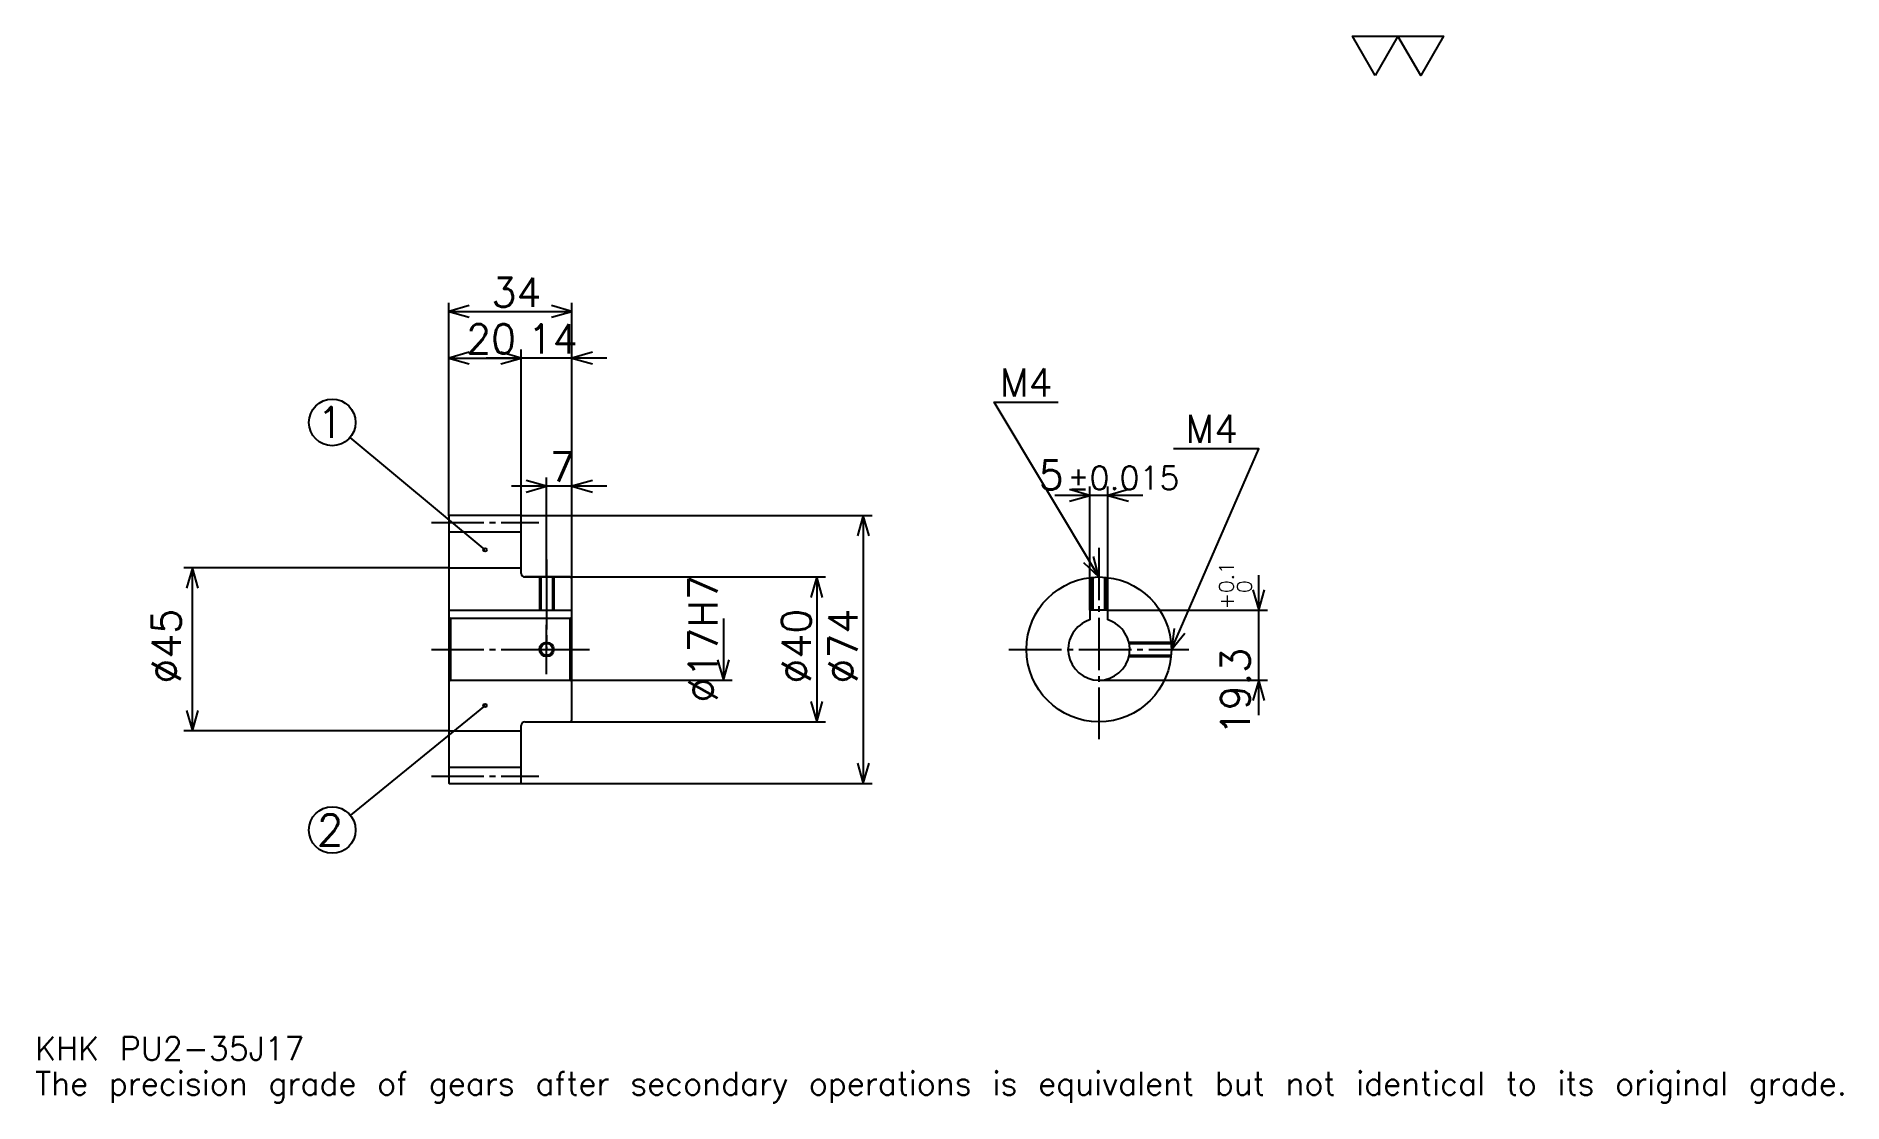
# Model space of a CAD drawing. Extents: x 16 to 515, y 6 to 300.
import ezdxf

# ---------------------------------------------------------------- set-up
doc = ezdxf.new("R2010")
doc.units = 0
doc.linetypes.add('DASHDOT', pattern=[19.304349, 14.478261, -1.608696, 1.608696, -1.608696])
doc.layers.get('0').update_dxf_attribs({"linetype": 'CONTINUOUS'})
doc.layers.add('DASHDOT', color=6, linetype='DASHDOT')
doc.styles.add('KANJI', font='TXT', dxfattribs={"bigfont": 'BIGFONT'})

msp = doc.modelspace()

# ---------------------------------------------------------------- linework, layer by layer
at = {"color": 5}
for p, q in [((130.304352, 168.108688), (130.304352, 226.82608)), ((164.304352, 168.108688), (164.304352, 226.82608)), ((130.304352, 224.41304), (164.304352, 224.41304)), ((130.304352, 211.543472), (150.304352, 211.543472)), ((173.956528, 211.543472), (140.652176, 211.543472)), ((150.304352, 168.108688), (150.304352, 213.956512)), ((140.304352, 158.608688), (103.072105, 189.661148)), ((173.956528, 176.152161), (147.652176, 176.152161)), ((157.304352, 168.108688), (157.304352, 178.565216)), ((307.282593, 141.908691), (307.282593, 176.043472)), ((312.282593, 141.908691), (312.282593, 176.043472)), ((321.934784, 173.630432), (297.630432, 173.630432)), ((130.304352, 168.008698), (130.304352, 168.108688)), ((150.204346, 168.108688), (164.304352, 168.108688)), ((150.304352, 168.008698), (150.304352, 168.108688)), ((157.304352, 151.108688), (157.304352, 168.108688)), ((157.304352, 151.108688), (157.304352, 168.108688)), ((164.304352, 168.108688), (247.152176, 168.108688)), ((164.304352, 150.608688), (164.304352, 168.108688)), ((244.739136, 168.108688), (244.739136, 94.108688)), ((130.304352, 153.608688), (57.108704, 153.608688)), ((59.521744, 108.608688), (59.521744, 153.608688)), ((151.304352, 151.108688), (164.304352, 151.108688)), ((164.304352, 151.108688), (234.282608, 151.108688)), ((231.869568, 151.108688), (231.869568, 111.108688)), ((353.913025, 112.956512), (353.913025, 151.560867)), ((312.282593, 141.908691), (356.32608, 141.908691)), ((206.130432, 139.608688), (206.130432, 122.608688)), ((164.304352, 122.608688), (208.543488, 122.608688)), ((309.782593, 122.608688), (356.32608, 122.608688)), ((140.304352, 115.608688), (103.118332, 85.300163)), ((151.304352, 111.108688), (164.304352, 111.108688)), ((164.304352, 111.108688), (234.282608, 111.108688)), ((130.304352, 108.608688), (57.108704, 108.608688)), ((150.204346, 94.108688), (164.304352, 94.108688)), ((164.304352, 94.108688), (247.152176, 94.108688))]:
    msp.add_line(p, q, dxfattribs=at)
at = {"color": 4}
for p, q in [((130.304352, 163.608688), (150.304352, 163.608688)), ((130.304352, 153.608688), (150.304352, 153.608688)), ((130.304352, 141.908691), (164.304352, 141.908691)), ((163.804352, 139.608688), (164.304352, 140.108688)), ((130.804352, 139.608688), (130.804352, 122.608688)), ((163.804352, 122.608688), (164.304352, 122.108688)), ((130.304352, 108.608688), (150.304352, 108.608688)), ((130.304352, 98.608688), (150.304352, 98.608688))]:
    msp.add_line(p, q, dxfattribs=at)
at = {"color": 7}
msp.add_lwpolyline([(386.086945, 289.565216), (379.813019, 300.440002), (404.908691, 300.440002), (398.634766, 289.565216), (392.36087, 300.440002), (386.086945, 289.565216)], dxfattribs=at)
at = {"color": 5}
for points in [[(135.934784, 226.021729), (130.304352, 224.41304), (135.934784, 222.804352)], [(158.67392, 222.804352), (164.304352, 224.41304), (158.67392, 226.021729)], [(135.934784, 213.152161), (130.304352, 211.543472), (135.934784, 209.934784)], [(144.67392, 209.934784), (150.304352, 211.543472), (144.67392, 213.152161)], [(144.67392, 209.934784), (150.304352, 211.543472), (144.67392, 213.152161)], [(169.934784, 213.152161), (164.304352, 211.543472), (169.934784, 209.934784)], [(309.782593, 151.108688), (280.826111, 199.369568), (298.521729, 199.369568)], [(329.782593, 131.108688), (353.913025, 186.5), (330.426086, 186.5)], [(151.67392, 174.543472), (157.304352, 176.152161), (151.67392, 177.760864)], [(169.934784, 177.760864), (164.304352, 176.152161), (169.934784, 174.543472)], [(301.652161, 172.021729), (307.282593, 173.630432), (301.652161, 175.23912)], [(317.913025, 175.23912), (312.282593, 173.630432), (317.913025, 172.021729)], [(246.347839, 162.478256), (244.739136, 168.108688), (243.130432, 162.478256)], [(305.506348, 155.109085), (309.782593, 151.108688), (308.265198, 156.76442)], [(61.13044, 147.978256), (59.521744, 153.608688), (57.913048, 147.978256)], [(233.478271, 145.478256), (231.869568, 151.108688), (230.260864, 145.478256)], [(352.304352, 147.539124), (353.913025, 141.908691), (355.521729, 147.539124)], [(330.556488, 136.913071), (329.782593, 131.108688), (333.506134, 135.628098)], [(204.521744, 128.23912), (206.130432, 122.608688), (207.739136, 128.23912)], [(355.521729, 116.978256), (353.913025, 122.608688), (352.304352, 116.978256)], [(230.260864, 116.73912), (231.869568, 111.108688), (233.478271, 116.73912)], [(57.913048, 114.23912), (59.521744, 108.608688), (61.13044, 114.23912)], [(243.130432, 99.73912), (244.739136, 94.108688), (246.347839, 99.73912)]]:
    msp.add_lwpolyline(points, dxfattribs=at)
at = {"color": 4}
for points in [[(150.304352, 152.108688), (150.304352, 168.008698), (150.204346, 168.108688), (130.404358, 168.108688), (130.304352, 168.008698), (130.304352, 122.108688)], [(151.304352, 111.108688), (163.804352, 111.108688), (164.304352, 111.608688), (164.304352, 150.608688), (163.804352, 151.108688), (151.304352, 151.108688)], [(155.304352, 151.108688), (155.304352, 141.908691)], [(155.684357, 151.108688), (155.684357, 141.908691)], [(158.924347, 151.108688), (158.924347, 141.908691)], [(159.304352, 151.108688), (159.304352, 141.908691)], [(307.782593, 141.908691), (307.782593, 151.008438)], [(308.162598, 141.908691), (308.162598, 151.042969)], [(311.402588, 141.908691), (311.402588, 151.042969)], [(311.782593, 141.908691), (311.782593, 151.008438)], [(130.304352, 122.108688), (130.804352, 122.608688), (163.804352, 122.608688), (163.804352, 139.608688), (130.804352, 139.608688), (130.304352, 140.108688)], [(312.282593, 139.232727), (312.282593, 141.908691), (307.282593, 141.908691), (307.282593, 139.232727)], [(318.043945, 133.108688), (329.682373, 133.108688)], [(318.126801, 132.728683), (329.716888, 132.728683)], [(318.043945, 129.108688), (329.682373, 129.108688)], [(318.126801, 129.488693), (329.716888, 129.488693)], [(130.304352, 122.108688), (130.304352, 94.208687), (130.404358, 94.108688), (150.204346, 94.108688), (150.304352, 94.208687), (150.304352, 110.108688)]]:
    msp.add_lwpolyline(points, dxfattribs=at)
at = {"color": 5}
for centre, radius in [((98.13044, 193.782593), 6.434783), ((140.304352, 158.608688), 0.482609), ((140.304352, 115.608688), 0.482609), ((98.13044, 81.234772), 6.434783)]:
    msp.add_circle(centre, radius, dxfattribs=at)
at = {"color": 4}
for centre, radius in [((309.782593, 131.108688), 20), ((157.304352, 131.108688), 1.62)]:
    msp.add_circle(centre, radius, dxfattribs=at)
at = {"color": 7}
msp.add_circle((157.304352, 131.108688), 2, dxfattribs=at)
at = {"color": 4}
for centre, radius, start, end in [((151.304352, 152.108688), 1, 180, 270), ((309.782593, 131.108688), 8.5, 107.10463483, 72.89536517), ((151.304352, 110.108688), 1, 90, 180)]:
    msp.add_arc(centre, radius, start, end, dxfattribs=at)
at = {"layer": 'DASHDOT', "color": 7}
for p, q in [((125.478264, 166.108688), (155.130432, 166.108688)), ((309.782593, 159.152161), (309.782593, 106.2826)), ((157.304352, 151.108688), (157.304352, 131.108688)), ((125.478264, 131.108688), (169.130432, 131.108688)), ((284.956543, 131.108688), (334.608704, 131.108688)), ((125.478264, 96.108688), (155.130432, 96.108688))]:
    msp.add_line(p, q, dxfattribs=at)
for points in [[(157.304352, 155.934784), (157.304352, 137.082596)], [(157.304352, 124.2826), (157.304352, 137.934769)], [(150.478271, 131.108688), (164.130432, 131.108688)]]:
    msp.add_lwpolyline(points, dxfattribs=at)

# ---------------------------------------------------------------- texts
at = {"color": 7, "style": 'KANJI'}
for s, height, p in [('34', 8.043478, (142.076096, 225.699997)), ('20', 8.043478, (135.076096, 212.830429)), ('14', 8.043478, (152.076096, 212.830429)), ('M4', 7.721739, (282.434784, 200.978256)), ('1', 8.57971, (93.840584, 189.492737)), ('M4', 7.721739, (333.643494, 188.108688)), ('7', 8.043478, (158.190216, 177.439117)), ('5', 8.043478, (293.17926, 175.23912)), ('%%p0.015', 6.434783, (301.141327, 175.23912)), ('2', 8.57971, (93.840584, 76.944916)), ('KHK PU2-35J17', 6.434783, (16.086956, 17.695652)), ('The precision grade of gears after secondary operations is equivalent but not identical to its original grade.', 6.434783, (16.086956, 8.043478))]:
    msp.add_text(s, height=height, dxfattribs=at).set_placement(p)
for s, height, p in [('%%c17H7', 8.043478, (204.521744, 116.429337)), ('0.1', 4.021739, (346.995667, 146.713562)), ('+', 4.021739, (346.995667, 142.209213)), ('0', 4.021739, (351.982605, 146.713562)), ('%%c45', 8.043478, (56.304352, 121.6576)), ('%%c40', 8.043478, (230.260864, 121.6576)), ('%%c74', 8.043478, (243.130432, 121.6576)), ('19.3', 8.043478, (351.5, 107.393845))]:
    msp.add_text(s, height=height, rotation=90, dxfattribs=at).set_placement(p)

doc.saveas('drawing.dxf')
